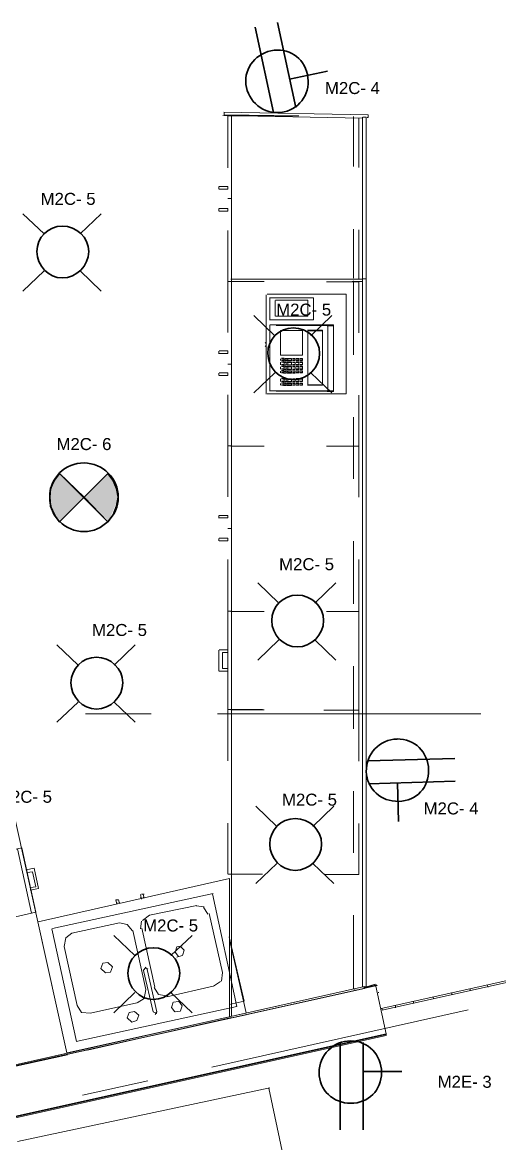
# Model space of a CAD drawing. Header units: millimetres. Extents: x 0.9 to 36.3, y 0.7 to 23.3.
# Drawn here: x 26.938 to 27.844, y 11.626 to 13.75 of the extents above; entities that cross this region are included whole.
import ezdxf

# ---------------------------------------------------------------- set-up
doc = ezdxf.new("R2010")
doc.units = ezdxf.units.MM
doc.layers.add('PDF2_Geometry', color=7, linetype='Continuous')
doc.layers.add('PDF_Text', color=7, linetype='Continuous')
doc.layers.add('PDF2_Solid Fills', color=7, linetype='Continuous', true_color=0x7f7f7f)
doc.layers.add('PDF_Geometry', color=7, linetype='Continuous', true_color=0x777777)
doc.styles.add('PDF Arial', font='arial.ttf')

msp = doc.modelspace()

# ---------------------------------------------------------------- hatches: boundary and pattern name
at = {"layer": 'PDF2_Solid Fills', "transparency": 33554559}
for points in [[(27.0551, 12.8523), (27.0118, 12.8957), (27.0084, 12.8957), (26.9918, 12.869), (26.9901, 12.8523), (26.9984, 12.8173), (27.0101, 12.8073)], [(27.1168, 12.8723), (27.1018, 12.8957), (27.0984, 12.8957), (27.0551, 12.8523), (27.1018, 12.8057), (27.1184, 12.844)]]:
    msp.add_hatch(color=256, dxfattribs=at).paths.add_polyline_path(points)

# ---------------------------------------------------------------- linework, layer by layer
at = {"layer": 'PDF2_Geometry', "lineweight": 35}
for points in [[(27.4221, 13.7505), (27.4567, 13.5892)], [(27.3797, 13.7414), (27.4143, 13.5801)], [(27.5168, 13.6583), (27.4451, 13.6429)], [(26.9392, 13.388), (26.9792, 13.3496)], [(27.0875, 13.388), (27.0475, 13.3496)], [(26.9392, 13.2413), (26.9792, 13.2796)], [(27.0875, 13.2413), (27.0475, 13.2796)], [(27.3771, 13.1951), (27.4171, 13.1568)], [(27.5254, 13.1951), (27.4854, 13.1568)], [(27.3771, 13.0484), (27.4171, 13.0868)], [(27.5254, 13.0484), (27.4854, 13.0868)], [(27.1001, 12.804), (27.0084, 12.8957)], [(27.0084, 12.804), (27.1001, 12.8957)], [(27.3846, 12.6888), (27.4246, 12.6504)], [(27.533, 12.6888), (27.493, 12.6504)], [(27.3846, 12.5421), (27.4246, 12.5804)], [(27.533, 12.5421), (27.493, 12.5804)], [(27.0038, 12.571), (27.0438, 12.5326)], [(27.1521, 12.571), (27.1121, 12.5326)], [(27.0038, 12.4243), (27.0438, 12.4626)], [(27.1521, 12.4243), (27.1121, 12.4626)], [(27.7583, 12.3558), (27.5934, 12.3512)], [(27.7595, 12.3125), (27.5946, 12.3079)], [(27.6516, 12.2361), (27.6495, 12.3094)], [(27.3808, 12.2654), (27.4208, 12.227)], [(27.5291, 12.2654), (27.4891, 12.227)], [(27.3808, 12.1187), (27.4208, 12.157)], [(27.5291, 12.1187), (27.4891, 12.157)], [(27.1116, 12.0206), (27.1516, 11.9823)], [(27.26, 12.0206), (27.22, 11.9823)], [(27.1116, 11.874), (27.1516, 11.9123)], [(27.26, 11.874), (27.22, 11.9123)], [(27.5411, 11.6524), (27.5411, 11.8174)], [(27.5845, 11.6524), (27.5845, 11.8174)], [(27.6578, 11.7624), (27.5845, 11.7624)]]:
    msp.add_lwpolyline(points, dxfattribs=at)
msp.add_lwpolyline([(27.1201, 12.8507, 0.413494), (27.0551, 12.9157, 0.423077), (26.9901, 12.8507, 0.413494), (27.0551, 12.7857)], format="xyb", dxfattribs=at)
for points in [[(27.0551, 12.8507), (27.0084, 12.8957), (26.9984, 12.8823), (26.9918, 12.8673), (26.9901, 12.8507), (26.9918, 12.834), (26.9984, 12.8173), (27.0084, 12.804)], [(27.0551, 12.8507), (27.1001, 12.804), (27.1101, 12.8173), (27.1168, 12.834), (27.1201, 12.8507), (27.1168, 12.8673), (27.1101, 12.8823), (27.1001, 12.8957)]]:
    msp.add_lwpolyline(points, close=True, dxfattribs=at)
for centre, radius, start, end in [((27.4218, 13.6394), 0.0597, 191.8469, 282.3264), ((27.0142, 13.3163), 0.0484, 90.0411, 179.9589), ((27.4521, 13.1234), 0.0484, 90.0411, 179.9589), ((27.4597, 12.6171), 0.0484, 90.0411, 179.9589), ((27.0788, 12.4993), 0.0484, 90.0411, 179.9589), ((27.6503, 12.333), 0.0597, 91.3346, 181.8141), ((27.4558, 12.1937), 0.0484, 90.0411, 179.9589), ((27.1867, 11.9489), 0.0484, 90.0411, 179.9589), ((27.5609, 11.761), 0.0597, 89.7603, 180.2397)]:
    msp.add_arc(centre, radius, start, end, dxfattribs=at)
for points in [[(27.479, 13.6519), (27.472, 13.6845), (27.4424, 13.7037), (27.4098, 13.6967)], [(27.4098, 13.6967), (27.3772, 13.6897), (27.3563, 13.6597), (27.3633, 13.6271)], [(27.4345, 13.581), (27.4671, 13.588), (27.486, 13.6193), (27.479, 13.6519)], [(27.0142, 13.3646), (27.0408, 13.3646), (27.0642, 13.343), (27.0642, 13.3163)], [(27.0142, 13.2663), (26.9875, 13.2663), (26.9659, 13.2896), (26.9659, 13.3163)], [(27.0642, 13.3163), (27.0642, 13.2896), (27.0408, 13.2663), (27.0142, 13.2663)], [(27.4521, 13.1718), (27.4788, 13.1718), (27.5021, 13.1501), (27.5021, 13.1234)], [(27.4521, 13.0734), (27.4254, 13.0734), (27.4038, 13.0968), (27.4038, 13.1234)], [(27.5021, 13.1234), (27.5021, 13.0968), (27.4788, 13.0734), (27.4521, 13.0734)], [(27.1201, 12.8507), (27.1201, 12.8157), (27.0901, 12.7857), (27.0551, 12.7857)], [(27.4596, 12.6654), (27.4863, 12.6654), (27.5096, 12.6438), (27.5096, 12.6171)], [(27.4596, 12.5671), (27.433, 12.5671), (27.4113, 12.5904), (27.4113, 12.6171)], [(27.5096, 12.6171), (27.5096, 12.5904), (27.4863, 12.5671), (27.4596, 12.5671)], [(27.0788, 12.5476), (27.1054, 12.5476), (27.1288, 12.526), (27.1288, 12.4993)], [(27.0788, 12.4493), (27.0521, 12.4493), (27.0304, 12.4726), (27.0304, 12.4993)], [(27.1288, 12.4993), (27.1288, 12.4726), (27.1054, 12.4493), (27.0788, 12.4493)], [(27.7089, 12.3344), (27.708, 12.3677), (27.6822, 12.3937), (27.6489, 12.3928)], [(27.5906, 12.3311), (27.5915, 12.2978), (27.6188, 12.2736), (27.6522, 12.2745)], [(27.6522, 12.2745), (27.6855, 12.2754), (27.7098, 12.3011), (27.7089, 12.3344)], [(27.4558, 12.242), (27.4824, 12.242), (27.5058, 12.2204), (27.5058, 12.1937)], [(27.4558, 12.1437), (27.4291, 12.1437), (27.4074, 12.167), (27.4074, 12.1937)], [(27.5058, 12.1937), (27.5058, 12.167), (27.4824, 12.1437), (27.4558, 12.1437)], [(27.1866, 11.9973), (27.2133, 11.9973), (27.2366, 11.9756), (27.2366, 11.949)], [(27.1866, 11.899), (27.16, 11.899), (27.1383, 11.9223), (27.1383, 11.949)], [(27.2366, 11.949), (27.2366, 11.9223), (27.2133, 11.899), (27.1866, 11.899)], [(27.5611, 11.8207), (27.5945, 11.8207), (27.6195, 11.794), (27.6195, 11.7607)], [(27.5611, 11.7024), (27.5278, 11.7024), (27.5011, 11.7274), (27.5011, 11.7607)], [(27.6195, 11.7607), (27.6195, 11.7274), (27.5945, 11.7024), (27.5611, 11.7024)]]:
    msp.add_open_spline(points, degree=3, dxfattribs=at)
at = {"layer": 'PDF_Geometry', "lineweight": 9}
for points in [[(27.5939, 13.5753), (27.3205, 13.5803)], [(27.321, 13.5805), (27.321, 13.5755)], [(27.3359, 13.5738), (27.4626, 13.5738)], [(27.5939, 13.5703), (27.5922, 13.5703)], [(27.3106, 13.4345), (27.3106, 13.4395)], [(27.3279, 13.4348), (27.3179, 13.4348), (27.3279, 13.4348), (27.3279, 13.4398), (27.3179, 13.4398), (27.3279, 13.4398), (27.3113, 13.4398), (27.3279, 13.4398)], [(27.3279, 13.4348), (27.3113, 13.4348)], [(27.3279, 13.4398), (27.3279, 13.4348)], [(27.3106, 13.3928), (27.3106, 13.3978)], [(27.3279, 13.3981), (27.3279, 13.3931), (27.3113, 13.3931), (27.3279, 13.3931), (27.3179, 13.3931), (27.3279, 13.3931), (27.3279, 13.3981), (27.3179, 13.3981)], [(27.3113, 13.3981), (27.3279, 13.3981)], [(27.3279, 13.3931), (27.3279, 13.3981)], [(27.3281, 13.2599), (27.3348, 13.2599)], [(27.5905, 13.2644), (27.5839, 13.2644)], [(27.4025, 13.2354), (27.5525, 13.2354)], [(27.5525, 13.047), (27.5525, 13.2354)], [(27.4005, 13.0461), (27.4005, 13.2344)], [(27.4005, 13.0544), (27.4005, 13.2261)], [(27.4903, 13.2285), (27.407, 13.2285)], [(27.4903, 13.2285), (27.407, 13.2285)], [(27.4074, 13.187), (27.4074, 13.2287)], [(27.4074, 13.187), (27.4074, 13.2287)], [(27.4177, 13.1939), (27.4177, 13.2238)], [(27.4799, 13.2241), (27.4182, 13.2241)], [(27.4799, 13.1941), (27.4799, 13.2241)], [(27.4903, 13.1868), (27.4903, 13.2285)], [(27.4799, 13.1941), (27.4182, 13.1941)], [(27.4903, 13.1868), (27.407, 13.1868)], [(27.4696, 13.1198), (27.4696, 13.1665)], [(27.4005, 13.1435), (27.4005, 13.1419), (27.4005, 13.1402), (27.4005, 13.1386), (27.4005, 13.1402), (27.4005, 13.1419)], [(27.3106, 13.1228), (27.3106, 13.1278)], [(27.3279, 13.1231), (27.3179, 13.1231), (27.3279, 13.1231), (27.3279, 13.1281), (27.3179, 13.1281), (27.3279, 13.1281), (27.3113, 13.1281), (27.3279, 13.1281)], [(27.3279, 13.1231), (27.3113, 13.1231)], [(27.3279, 13.1281), (27.3279, 13.1231)], [(27.3279, 13.0865), (27.3279, 13.0815), (27.3113, 13.0815), (27.3279, 13.0815), (27.3179, 13.0815), (27.3279, 13.0815), (27.3279, 13.0865), (27.3179, 13.0865)], [(27.3113, 13.0865), (27.3279, 13.0865)], [(27.3279, 13.0815), (27.3279, 13.0865)], [(27.3106, 13.0812), (27.3106, 13.0862)], [(27.4025, 13.047), (27.5525, 13.047)], [(27.3336, 12.9477), (27.397, 12.9477)], [(27.3106, 12.8112), (27.3106, 12.8162)], [(27.3279, 12.8115), (27.3179, 12.8115), (27.3279, 12.8115), (27.3279, 12.8165), (27.3179, 12.8165), (27.3279, 12.8165), (27.3113, 12.8165), (27.3279, 12.8165)], [(27.3279, 12.8115), (27.3113, 12.8115)], [(27.3279, 12.8165), (27.3279, 12.8115)], [(27.3106, 12.7679), (27.3106, 12.7729)], [(27.3279, 12.7731), (27.3279, 12.7681), (27.3113, 12.7681), (27.3279, 12.7681), (27.3179, 12.7681), (27.3279, 12.7681), (27.3279, 12.7731), (27.3179, 12.7731)], [(27.3113, 12.7731), (27.3279, 12.7731)], [(27.3279, 12.7681), (27.3279, 12.7731)], [(27.397, 12.6344), (27.3336, 12.6344)], [(27.3106, 12.5612), (27.3106, 12.5212)], [(27.3106, 12.5612), (27.3106, 12.5212)], [(27.3279, 12.5615), (27.3113, 12.5615)], [(27.3176, 12.5563), (27.3176, 12.5263)], [(27.3176, 12.5563), (27.3176, 12.5263)], [(27.3279, 12.5565), (27.3179, 12.5565)], [(27.3279, 12.5565), (27.3179, 12.5565)], [(27.3279, 12.5615), (27.3279, 12.5565)], [(27.3179, 12.5265), (27.3279, 12.5265), (27.3279, 12.5215), (27.3113, 12.5215), (27.3279, 12.5215), (27.3113, 12.5215), (27.3279, 12.5215), (27.3113, 12.5215), (27.3279, 12.5215), (27.3113, 12.5215), (27.3279, 12.5215), (27.3279, 12.5265), (27.3179, 12.5265), (27.3279, 12.5265), (27.3279, 12.5215), (27.3279, 12.5265), (27.3179, 12.5265), (27.3279, 12.5265), (27.3279, 12.5215), (27.3279, 12.5265), (27.3179, 12.5265), (27.3279, 12.5265), (27.3279, 12.5215), (27.3279, 12.5265)], [(26.9539, 12.1062), (26.9689, 12.1095), (26.9606, 12.1478), (26.9689, 12.1095), (26.9539, 12.1062), (26.9689, 12.1095), (26.9606, 12.1478), (26.9456, 12.1445), (26.9606, 12.1478), (26.9689, 12.1095)], [(27.1206, 12.0878), (27.1222, 12.0812), (27.1222, 12.0828), (27.1222, 12.0812), (27.1206, 12.0878), (27.1156, 12.0878), (27.1172, 12.0795), (27.1156, 12.0878)], [(27.1639, 12.0895), (27.1622, 12.0978)], [(27.1622, 12.0928), (27.1639, 12.0895)], [(27.164, 12.0986), (27.169, 12.0986)], [(27.1673, 12.0979), (27.169, 12.0912), (27.1673, 12.0929), (27.169, 12.0912)], [(27.6191, 11.8819), (28.5957, 12.0986)], [(27.6206, 11.8786), (28.5957, 12.0953)], [(27.1172, 12.0828), (27.1172, 12.0795)], [(26.9672, 12.0462), (27.0222, 11.7979)], [(27.0872, 11.9578), (27.0906, 11.9678), (27.1006, 11.9695), (27.1089, 11.9612), (27.1056, 11.9512), (27.0956, 11.9495)], [(27.587, 11.9201), (27.587, 11.9235)], [(27.1372, 11.8645), (27.1456, 11.8562), (27.1556, 11.8595), (27.1589, 11.8695), (27.1506, 11.8762), (27.1406, 11.8745)], [(27.6199, 11.8823), (27.6215, 11.879)], [(26.7935, 11.6477), (27.6285, 11.8327)]]:
    msp.add_lwpolyline(points, close=True, dxfattribs=at)
for points in [[(27.3209, 13.5755), (27.4626, 13.5738)], [(27.5939, 13.5753), (27.5939, 13.5703)], [(27.5939, 13.5703), (27.5939, 13.5753)], [(27.5835, 13.5693), (27.3185, 13.5743)], [(27.3279, 13.5731), (27.3279, 13.4748)], [(27.3348, 13.4783), (27.3348, 13.5733), (27.3281, 13.5733)], [(27.3348, 13.5733), (27.3348, 13.2649), (27.3348, 13.3599)], [(27.5663, 13.5723), (27.5663, 13.4773)], [(27.5766, 13.5692), (27.5766, 13.4758)], [(27.5835, 11.9227), (27.5835, 13.2643), (27.5835, 13.571)], [(27.5839, 13.5711), (27.5905, 13.5711), (27.5905, 13.2644), (27.5905, 11.9228), (27.5839, 11.9228), (27.5905, 11.9228), (27.5905, 13.2594), (27.5905, 13.5694)], [(27.3348, 13.4166), (27.3281, 13.4166)], [(27.3279, 13.3565), (27.3279, 13.2598), (27.3279, 13.1631)], [(27.5663, 13.359), (27.5663, 13.2656)], [(27.5766, 13.3575), (27.5766, 13.2642)], [(27.3336, 13.2643), (27.5835, 13.2643), (27.5835, 11.9227), (27.5835, 12.0594)], [(27.3336, 13.2594), (27.397, 13.2594)], [(27.3348, 13.2649), (27.3348, 11.8666)], [(27.3348, 13.1632), (27.3348, 13.2599)], [(27.5151, 13.2592), (27.5766, 13.2592), (27.5766, 13.1625)], [(27.5835, 13.1226), (27.5835, 13.2593), (27.5636, 13.2593)], [(27.5663, 13.2606), (27.5663, 13.1206)], [(27.4903, 13.1868), (27.4903, 13.2285)], [(27.4903, 13.2285), (27.4903, 13.1868)], [(27.4903, 13.1868), (27.407, 13.1868)], [(27.407, 13.1868), (27.4903, 13.1868)], [(27.4074, 13.177), (27.4074, 13.052)], [(27.4078, 13.1773), (27.5179, 13.1773), (27.5179, 13.0523), (27.4078, 13.0523)], [(27.4177, 13.1772), (27.4078, 13.1772)], [(27.4212, 13.1772), (27.4178, 13.1772)], [(27.5183, 13.1774), (27.5283, 13.1774), (27.4183, 13.1774), (27.5283, 13.1774), (27.5283, 13.0524), (27.4183, 13.0524), (27.5283, 13.0524), (27.5183, 13.0524)], [(27.5179, 13.1765), (27.4197, 13.1765)], [(27.5249, 13.1758), (27.5283, 13.1758), (27.5166, 13.1758)], [(27.5283, 13.1774), (27.5283, 13.0524)], [(27.5283, 13.0509), (27.5283, 13.1758)], [(27.4279, 13.1665), (27.4696, 13.1665), (27.4296, 13.1665)], [(27.4281, 13.1665), (27.4281, 13.1199)], [(27.4696, 13.1665), (27.4696, 13.1665)], [(27.4792, 13.1671), (27.5075, 13.1671), (27.5075, 13.0638), (27.4792, 13.0638)], [(27.5059, 13.1663), (27.5075, 13.1663), (27.4792, 13.1663)], [(27.4799, 13.1674), (27.4799, 13.0641)], [(27.5075, 13.1663), (27.5075, 13.063)], [(27.3988, 13.1428), (27.4005, 13.1444), (27.4005, 13.1428), (27.4005, 13.1377), (27.4005, 13.1361)], [(27.4005, 13.1444), (27.4005, 13.1428), (27.4005, 13.1377), (27.4005, 13.1361), (27.3988, 13.1377)], [(27.4005, 13.1444), (27.4005, 13.1444)], [(27.4005, 13.1386), (27.4005, 13.1386)], [(27.4296, 13.1198), (27.4696, 13.1198), (27.4279, 13.1198)], [(27.4281, 13.1132), (27.4281, 13.1099)], [(27.4316, 13.1141), (27.4299, 13.1141)], [(27.4299, 13.1107), (27.4316, 13.1107)], [(27.43, 13.1141), (27.435, 13.1141), (27.435, 13.1108), (27.43, 13.1108)], [(27.4333, 13.1133), (27.435, 13.1133), (27.43, 13.1133)], [(27.43, 13.11), (27.435, 13.11), (27.4333, 13.11)], [(27.435, 13.1125), (27.4333, 13.1125)], [(27.4333, 13.1092), (27.435, 13.1092)], [(27.4334, 13.1126), (27.4385, 13.1126), (27.4385, 13.1093), (27.4334, 13.1093)], [(27.435, 13.1133), (27.435, 13.11)], [(27.4402, 13.1134), (27.4419, 13.1134), (27.4369, 13.1134)], [(27.4369, 13.1101), (27.4419, 13.1101), (27.4402, 13.1101)], [(27.4419, 13.1127), (27.4402, 13.1127)], [(27.4402, 13.1093), (27.4419, 13.1093)], [(27.4419, 13.1134), (27.4419, 13.1101)], [(27.4421, 13.1136), (27.4488, 13.1136), (27.4488, 13.1102), (27.4421, 13.1102)], [(27.4471, 13.1128), (27.4488, 13.1128), (27.4421, 13.1128)], [(27.4421, 13.1094), (27.4488, 13.1094), (27.4471, 13.1094)], [(27.4488, 13.1128), (27.4488, 13.1094)], [(27.4523, 13.1136), (27.4506, 13.1136)], [(27.4506, 13.1103), (27.4523, 13.1103)], [(27.4507, 13.1137), (27.4557, 13.1137), (27.4557, 13.1103), (27.4507, 13.1103)], [(27.454, 13.1129), (27.4557, 13.1129), (27.4507, 13.1129)], [(27.4507, 13.1096), (27.4557, 13.1096), (27.454, 13.1096)], [(27.4557, 13.1129), (27.4557, 13.1096)], [(27.4592, 13.1137), (27.4575, 13.1137)], [(27.4575, 13.1104), (27.4592, 13.1104)], [(27.4576, 13.1138), (27.4626, 13.1138), (27.4626, 13.1105), (27.4576, 13.1105)], [(27.461, 13.113), (27.4626, 13.113), (27.4576, 13.113)], [(27.4576, 13.1097), (27.4626, 13.1097), (27.461, 13.1097)], [(27.4626, 13.113), (27.4626, 13.1097)], [(27.4661, 13.1139), (27.4644, 13.1139)], [(27.4644, 13.1105), (27.4661, 13.1105)], [(27.4645, 13.1139), (27.4696, 13.1139), (27.4696, 13.1106), (27.4645, 13.1106)], [(27.4679, 13.1131), (27.4696, 13.1131), (27.4645, 13.1131)], [(27.4645, 13.1098), (27.4696, 13.1098), (27.4679, 13.1098)], [(27.4696, 13.1198), (27.4696, 13.1198)], [(27.4696, 13.1131), (27.4696, 13.1098)], [(27.3348, 13.1032), (27.3281, 13.1032)], [(27.4281, 13.1066), (27.4281, 13.1016)], [(27.4281, 13.0982), (27.4281, 13.0932)], [(27.4281, 13.0899), (27.4281, 13.0866)], [(27.4316, 13.1074), (27.4299, 13.1074)], [(27.4299, 13.1024), (27.4316, 13.1024)], [(27.4316, 13.0991), (27.4299, 13.0991)], [(27.4299, 13.0941), (27.4316, 13.0941)], [(27.4316, 13.0907), (27.4299, 13.0907)], [(27.4299, 13.0874), (27.4316, 13.0874)], [(27.43, 13.1075), (27.435, 13.1075), (27.435, 13.1025), (27.43, 13.1025)], [(27.4333, 13.1067), (27.435, 13.1067), (27.43, 13.1067)], [(27.43, 13.1017), (27.435, 13.1017), (27.4333, 13.1017)], [(27.43, 13.0991), (27.435, 13.0991), (27.435, 13.0941), (27.43, 13.0941)], [(27.4333, 13.0983), (27.435, 13.0983), (27.43, 13.0983)], [(27.43, 13.0933), (27.435, 13.0933), (27.4333, 13.0933)], [(27.43, 13.0908), (27.435, 13.0908), (27.435, 13.0875), (27.43, 13.0875)], [(27.4333, 13.09), (27.435, 13.09), (27.43, 13.09)], [(27.43, 13.0867), (27.435, 13.0867), (27.4333, 13.0867)], [(27.435, 13.1059), (27.4333, 13.1059)], [(27.4333, 13.1009), (27.435, 13.1009)], [(27.435, 13.0975), (27.4333, 13.0975)], [(27.4333, 13.0925), (27.435, 13.0925)], [(27.435, 13.0892), (27.4333, 13.0892)], [(27.4334, 13.1059), (27.4385, 13.1059), (27.4385, 13.1009), (27.4334, 13.1009)], [(27.4334, 13.0976), (27.4385, 13.0976), (27.4385, 13.0926), (27.4334, 13.0926)], [(27.4334, 13.0893), (27.4385, 13.0893), (27.4385, 13.0859), (27.4334, 13.0859)], [(27.435, 13.1067), (27.435, 13.1017)], [(27.435, 13.0983), (27.435, 13.0933)], [(27.435, 13.09), (27.435, 13.0867)], [(27.4402, 13.1068), (27.4419, 13.1068), (27.4369, 13.1068)], [(27.4369, 13.1018), (27.4419, 13.1018), (27.4402, 13.1018)], [(27.4402, 13.0984), (27.4419, 13.0984), (27.4369, 13.0984)], [(27.4369, 13.0934), (27.4419, 13.0934), (27.4402, 13.0934)], [(27.4402, 13.0901), (27.4419, 13.0901), (27.4369, 13.0901)], [(27.4369, 13.0868), (27.4419, 13.0868), (27.4402, 13.0868)], [(27.4419, 13.106), (27.4402, 13.106)], [(27.4402, 13.101), (27.4419, 13.101)], [(27.4419, 13.0977), (27.4402, 13.0977)], [(27.4402, 13.0927), (27.4419, 13.0927)], [(27.4419, 13.0893), (27.4402, 13.0893)], [(27.4419, 13.1068), (27.4419, 13.1018)], [(27.4419, 13.0984), (27.4419, 13.0934)], [(27.4419, 13.0901), (27.4419, 13.0868)], [(27.4421, 13.1069), (27.4488, 13.1069), (27.4488, 13.1019), (27.4421, 13.1019)], [(27.4471, 13.1061), (27.4488, 13.1061), (27.4421, 13.1061)], [(27.4421, 13.1011), (27.4488, 13.1011), (27.4471, 13.1011)], [(27.4421, 13.0986), (27.4488, 13.0986), (27.4488, 13.0936), (27.4421, 13.0936)], [(27.4471, 13.0978), (27.4488, 13.0978), (27.4421, 13.0978)], [(27.4421, 13.0928), (27.4488, 13.0928), (27.4471, 13.0928)], [(27.4421, 13.0902), (27.4488, 13.0902), (27.4488, 13.0869), (27.4421, 13.0869)], [(27.4471, 13.0894), (27.4488, 13.0894), (27.4421, 13.0894)], [(27.4488, 13.1061), (27.4488, 13.1011)], [(27.4488, 13.0978), (27.4488, 13.0928)], [(27.4488, 13.0894), (27.4488, 13.0861)], [(27.4523, 13.107), (27.4506, 13.107)], [(27.4506, 13.102), (27.4523, 13.102)], [(27.4523, 13.0986), (27.4506, 13.0986)], [(27.4506, 13.0936), (27.4523, 13.0936)], [(27.4523, 13.0903), (27.4506, 13.0903)], [(27.4506, 13.087), (27.4523, 13.087)], [(27.4507, 13.107), (27.4557, 13.107), (27.4557, 13.102), (27.4507, 13.102)], [(27.454, 13.1062), (27.4557, 13.1062), (27.4507, 13.1062)], [(27.4507, 13.1012), (27.4557, 13.1012), (27.454, 13.1012)], [(27.4507, 13.0987), (27.4557, 13.0987), (27.4557, 13.0937), (27.4507, 13.0937)], [(27.454, 13.0979), (27.4557, 13.0979), (27.4507, 13.0979)], [(27.4507, 13.0929), (27.4557, 13.0929), (27.454, 13.0929)], [(27.4507, 13.0904), (27.4557, 13.0904), (27.4557, 13.087), (27.4507, 13.087)], [(27.454, 13.0896), (27.4557, 13.0896), (27.4507, 13.0896)], [(27.4557, 13.1062), (27.4557, 13.1012)], [(27.4557, 13.0979), (27.4557, 13.0929)], [(27.4557, 13.0896), (27.4557, 13.0862)], [(27.4592, 13.1071), (27.4575, 13.1071)], [(27.4575, 13.1021), (27.4592, 13.1021)], [(27.4592, 13.0987), (27.4575, 13.0987)], [(27.4575, 13.0937), (27.4592, 13.0937)], [(27.4592, 13.0904), (27.4575, 13.0904)], [(27.4575, 13.0871), (27.4592, 13.0871)], [(27.4576, 13.1071), (27.4626, 13.1071), (27.4626, 13.1021), (27.4576, 13.1021)], [(27.461, 13.1063), (27.4626, 13.1063), (27.4576, 13.1063)], [(27.4576, 13.1013), (27.4626, 13.1013), (27.461, 13.1013)], [(27.4576, 13.0988), (27.4626, 13.0988), (27.4626, 13.0938), (27.4576, 13.0938)], [(27.461, 13.098), (27.4626, 13.098), (27.4576, 13.098)], [(27.4576, 13.093), (27.4626, 13.093), (27.461, 13.093)], [(27.4576, 13.0905), (27.4626, 13.0905), (27.4626, 13.0871), (27.4576, 13.0871)], [(27.461, 13.0897), (27.4626, 13.0897), (27.4576, 13.0897)], [(27.4576, 13.0863), (27.4626, 13.0863), (27.461, 13.0863)], [(27.4626, 13.1063), (27.4626, 13.1013)], [(27.4626, 13.098), (27.4626, 13.093)], [(27.4626, 13.0897), (27.4626, 13.0863)], [(27.4661, 13.1072), (27.4644, 13.1072)], [(27.4644, 13.1022), (27.4661, 13.1022)], [(27.4661, 13.0989), (27.4644, 13.0989)], [(27.4644, 13.0939), (27.4661, 13.0939)], [(27.4661, 13.0905), (27.4644, 13.0905)], [(27.4644, 13.0872), (27.4661, 13.0872)], [(27.4645, 13.1072), (27.4696, 13.1072), (27.4696, 13.1023), (27.4645, 13.1023)], [(27.4679, 13.1064), (27.4696, 13.1064), (27.4645, 13.1064)], [(27.4645, 13.1015), (27.4696, 13.1015), (27.4679, 13.1015)], [(27.4645, 13.0989), (27.4696, 13.0989), (27.4696, 13.0939), (27.4645, 13.0939)], [(27.4679, 13.0981), (27.4696, 13.0981), (27.4645, 13.0981)], [(27.4645, 13.0931), (27.4696, 13.0931), (27.4679, 13.0931)], [(27.4645, 13.0906), (27.4696, 13.0906), (27.4696, 13.0873), (27.4645, 13.0873)], [(27.4679, 13.0898), (27.4696, 13.0898), (27.4645, 13.0898)], [(27.4645, 13.0865), (27.4696, 13.0865), (27.4679, 13.0865)], [(27.4696, 13.1064), (27.4696, 13.1015)], [(27.4696, 13.0981), (27.4696, 13.0931)], [(27.4696, 13.0898), (27.4696, 13.0865)], [(27.4281, 13.0749), (27.4281, 13.0699)], [(27.4281, 13.0666), (27.4281, 13.0632)], [(27.4316, 13.0757), (27.4299, 13.0757)], [(27.4299, 13.0707), (27.4316, 13.0707)], [(27.4316, 13.0674), (27.4299, 13.0674)], [(27.43, 13.0758), (27.435, 13.0758), (27.435, 13.0708), (27.43, 13.0708)], [(27.4333, 13.075), (27.435, 13.075), (27.43, 13.075)], [(27.43, 13.07), (27.435, 13.07), (27.4333, 13.07)], [(27.43, 13.0675), (27.435, 13.0675), (27.435, 13.0641), (27.43, 13.0641)], [(27.4333, 13.0667), (27.435, 13.0667), (27.43, 13.0667)], [(27.4333, 13.0859), (27.435, 13.0859)], [(27.435, 13.0742), (27.4333, 13.0742)], [(27.4333, 13.0692), (27.435, 13.0692)], [(27.435, 13.0659), (27.4333, 13.0659)], [(27.4334, 13.0743), (27.4385, 13.0743), (27.4385, 13.0693), (27.4334, 13.0693)], [(27.4334, 13.0659), (27.4385, 13.0659), (27.4385, 13.0626), (27.4334, 13.0626)], [(27.435, 13.075), (27.435, 13.07)], [(27.435, 13.0667), (27.435, 13.0633)], [(27.4402, 13.0751), (27.4419, 13.0751), (27.4369, 13.0751)], [(27.4369, 13.0701), (27.4419, 13.0701), (27.4402, 13.0701)], [(27.4402, 13.0668), (27.4419, 13.0668), (27.4369, 13.0668)], [(27.4402, 13.086), (27.4419, 13.086)], [(27.4419, 13.0743), (27.4402, 13.0743)], [(27.4402, 13.0693), (27.4419, 13.0693)], [(27.4419, 13.066), (27.4402, 13.066)], [(27.4419, 13.0751), (27.4419, 13.0701)], [(27.4419, 13.0668), (27.4419, 13.0634)], [(27.4421, 13.0861), (27.4488, 13.0861), (27.4471, 13.0861)], [(27.4421, 13.0752), (27.4488, 13.0752), (27.4488, 13.0702), (27.4421, 13.0702)], [(27.4471, 13.0744), (27.4488, 13.0744), (27.4421, 13.0744)], [(27.4421, 13.0694), (27.4488, 13.0694), (27.4471, 13.0694)], [(27.4421, 13.0669), (27.4488, 13.0669), (27.4488, 13.0636), (27.4421, 13.0636)], [(27.4471, 13.0661), (27.4488, 13.0661), (27.4421, 13.0661)], [(27.4488, 13.0744), (27.4488, 13.0694)], [(27.4488, 13.0661), (27.4488, 13.0628)], [(27.4523, 13.0753), (27.4506, 13.0753)], [(27.4506, 13.0703), (27.4523, 13.0703)], [(27.4523, 13.067), (27.4506, 13.067)], [(27.4507, 13.0862), (27.4557, 13.0862), (27.454, 13.0862)], [(27.4507, 13.0753), (27.4557, 13.0753), (27.4557, 13.0703), (27.4507, 13.0703)], [(27.454, 13.0746), (27.4557, 13.0746), (27.4507, 13.0746)], [(27.4507, 13.0696), (27.4557, 13.0696), (27.454, 13.0696)], [(27.4507, 13.067), (27.4557, 13.067), (27.4557, 13.0637), (27.4507, 13.0637)], [(27.454, 13.0662), (27.4557, 13.0662), (27.4507, 13.0662)], [(27.4557, 13.0746), (27.4557, 13.0696)], [(27.4557, 13.0662), (27.4557, 13.0629)], [(27.4592, 13.0754), (27.4575, 13.0754)], [(27.4575, 13.0704), (27.4592, 13.0704)], [(27.4592, 13.0671), (27.4575, 13.0671)], [(27.4576, 13.0755), (27.4626, 13.0755), (27.4626, 13.0705), (27.4576, 13.0705)], [(27.461, 13.0747), (27.4626, 13.0747), (27.4576, 13.0747)], [(27.4576, 13.0697), (27.4626, 13.0697), (27.461, 13.0697)], [(27.4576, 13.0671), (27.4626, 13.0671), (27.4626, 13.0638), (27.4576, 13.0638)], [(27.461, 13.0663), (27.4626, 13.0663), (27.4576, 13.0663)], [(27.4626, 13.0747), (27.4626, 13.0697)], [(27.4626, 13.0663), (27.4626, 13.063)], [(27.4661, 13.0755), (27.4644, 13.0755)], [(27.4644, 13.0705), (27.4661, 13.0705)], [(27.4661, 13.0672), (27.4644, 13.0672)], [(27.4645, 13.0756), (27.4696, 13.0756), (27.4696, 13.0706), (27.4645, 13.0706)], [(27.4679, 13.0748), (27.4696, 13.0748), (27.4645, 13.0748)], [(27.4645, 13.0698), (27.4696, 13.0698), (27.4679, 13.0698)], [(27.4645, 13.0672), (27.4696, 13.0672), (27.4696, 13.0639), (27.4645, 13.0639)], [(27.4679, 13.0665), (27.4696, 13.0665), (27.4645, 13.0665)], [(27.4696, 13.0748), (27.4696, 13.0698)], [(27.4696, 13.0665), (27.4696, 13.0631)], [(27.3279, 13.0448), (27.3279, 12.9481), (27.3279, 12.8515)], [(27.3348, 12.8516), (27.3348, 12.9483), (27.3281, 12.9483), (27.3348, 12.9483), (27.3348, 13.0449)], [(27.4078, 13.0522), (27.4177, 13.0522)], [(27.4178, 13.0522), (27.4212, 13.0522)], [(27.4197, 13.0515), (27.5179, 13.0515)], [(27.4299, 13.0641), (27.4316, 13.0641)], [(27.43, 13.0633), (27.435, 13.0633), (27.4333, 13.0633)], [(27.4333, 13.0625), (27.435, 13.0625)], [(27.4369, 13.0634), (27.4419, 13.0634), (27.4402, 13.0634)], [(27.4402, 13.0627), (27.4419, 13.0627)], [(27.4421, 13.0628), (27.4488, 13.0628), (27.4471, 13.0628)], [(27.4506, 13.0636), (27.4523, 13.0636)], [(27.4507, 13.0629), (27.4557, 13.0629), (27.454, 13.0629)], [(27.4575, 13.0637), (27.4592, 13.0637)], [(27.4576, 13.063), (27.4626, 13.063), (27.461, 13.063)], [(27.4644, 13.0639), (27.4661, 13.0639)], [(27.4645, 13.0631), (27.4696, 13.0631), (27.4679, 13.0631)], [(27.4792, 13.063), (27.5075, 13.063), (27.5059, 13.063)], [(27.5766, 13.0442), (27.5766, 12.9475), (27.5151, 12.9475), (27.5766, 12.9475), (27.5766, 12.8509)], [(27.5166, 13.0509), (27.5283, 13.0509), (27.5249, 13.0509)], [(27.5663, 13.0023), (27.5663, 12.8856)], [(27.5835, 12.886), (27.5835, 13.0043)], [(27.3348, 12.7916), (27.3281, 12.7916)], [(26.8206, 12.6712), (26.8272, 12.6728), (26.8089, 12.7595), (26.8072, 12.7695), (26.8089, 12.7595), (27.0222, 11.7979)], [(27.5835, 12.6493), (27.5835, 12.7677)], [(27.5663, 12.7673), (27.5663, 12.6489)], [(27.3279, 12.7331), (27.3279, 12.6348), (27.3279, 12.4482), (27.3279, 12.3515)], [(27.3281, 12.4483), (27.3348, 12.4483), (27.3348, 12.6349), (27.3281, 12.6349), (27.3348, 12.6349), (27.3348, 12.7333)], [(27.5766, 12.7326), (27.5766, 12.6342), (27.5151, 12.6342), (27.5766, 12.6342), (27.5766, 12.4476), (27.5151, 12.4476)], [(27.3106, 12.5612), (27.3106, 12.5212)], [(27.3106, 12.5212), (27.3106, 12.5612)], [(27.3106, 12.5612), (27.3106, 12.5212)], [(27.3106, 12.5212), (27.3106, 12.5612)], [(27.3279, 12.5615), (27.3113, 12.5615)], [(27.3113, 12.5615), (27.3279, 12.5615)], [(27.3279, 12.5615), (27.3113, 12.5615)], [(27.3113, 12.5615), (27.3279, 12.5615)], [(27.3279, 12.5615), (27.3113, 12.5615)], [(27.3113, 12.5615), (27.3279, 12.5615)], [(27.3176, 12.5563), (27.3176, 12.5263)], [(27.3176, 12.5263), (27.3176, 12.5563)], [(27.3176, 12.5563), (27.3176, 12.5263)], [(27.3176, 12.5263), (27.3176, 12.5563)], [(27.3179, 12.5565), (27.3279, 12.5565)], [(27.3179, 12.5565), (27.3279, 12.5565)], [(27.3179, 12.5565), (27.3279, 12.5565)], [(27.3179, 12.5565), (27.3279, 12.5565)], [(27.3279, 12.5615), (27.3279, 12.5565)], [(27.3279, 12.5565), (27.3279, 12.5615)], [(27.3279, 12.5615), (27.3279, 12.5565)], [(27.3279, 12.5565), (27.3279, 12.5615)], [(27.3279, 12.5615), (27.3279, 12.5565)], [(27.3279, 12.5565), (27.3279, 12.5615)], [(27.5663, 12.5306), (27.5663, 12.4122)], [(27.5835, 12.4143), (27.5835, 12.531)], [(27.0578, 12.4405), (27.1828, 12.4405)], [(27.3081, 12.4406), (27.8081, 12.4406)], [(27.3285, 12.4484), (27.3936, 12.4484)], [(27.397, 12.4477), (27.3336, 12.4477)], [(27.51, 12.4476), (27.5766, 12.4476), (27.5766, 12.3509)], [(27.5663, 12.2939), (27.5663, 12.1772)], [(27.5835, 12.1777), (27.5835, 12.296)], [(27.3279, 12.1365), (27.3279, 12.2332)], [(27.5766, 12.2326), (27.5766, 12.1359), (27.51, 12.1359)], [(26.8689, 12.1712), (26.9289, 12.1845), (26.9556, 12.0628), (26.8972, 12.0495)], [(26.9556, 12.0628), (26.9639, 12.0645), (26.9372, 12.1862), (26.9289, 12.1845)], [(26.9539, 12.1062), (26.9689, 12.1095), (26.9606, 12.1478), (26.9456, 12.1445), (26.9606, 12.1478), (26.9456, 12.1445)], [(26.9472, 12.1395), (26.9572, 12.1412), (26.9472, 12.1395), (26.9572, 12.1412), (26.9639, 12.1128), (26.9572, 12.1412), (26.9472, 12.1395), (26.9572, 12.1412), (26.9639, 12.1128), (26.9572, 12.1412), (26.9639, 12.1128), (26.9572, 12.1412), (26.9472, 12.1395), (26.9456, 12.1445), (26.9606, 12.1478), (26.9689, 12.1095), (26.9539, 12.1062), (26.9539, 12.1112), (26.9639, 12.1128), (26.9539, 12.1112), (26.9639, 12.1128), (26.9539, 12.1112), (26.9639, 12.1128), (26.9539, 12.1112)], [(27.3936, 12.1368), (27.3285, 12.1368)], [(27.023, 11.7982), (27.3314, 11.8665), (27.3314, 12.1282), (26.968, 12.0465), (27.3314, 12.1282), (27.3314, 11.8665)], [(27.3003, 12.1001), (26.9953, 12.0335)], [(27.0402, 11.8194), (27.3452, 11.886), (27.2986, 12.0993)], [(27.2692, 12.077), (27.1792, 12.0587)], [(27.283, 12.0749), (27.2679, 12.0765)], [(27.2899, 12.0609), (27.2815, 12.0742)], [(27.1622, 12.0328), (27.1639, 12.0478)], [(27.166, 12.0488), (27.1794, 12.0588)], [(27.3159, 11.9337), (27.3176, 11.9504), (27.2926, 12.0621)], [(27.5663, 12.0589), (27.5663, 11.9189)], [(26.9939, 12.0328), (27.0406, 11.8195)], [(27.1472, 12.0295), (27.1372, 12.0412), (27.1222, 12.0445), (27.0322, 12.0245), (27.0206, 12.0162), (27.0172, 11.9995), (27.0422, 11.8878), (27.0506, 11.8745), (27.0672, 11.8729), (27.1556, 11.8928)], [(27.1691, 11.9013), (27.1725, 11.918), (27.1475, 12.0296)], [(27.1897, 11.9223), (27.1647, 12.034)], [(27.3306, 12.0179), (27.359, 11.8962), (27.3306, 11.8896)], [(27.3324, 12.007), (27.3625, 11.8737)], [(27.2279, 11.9889), (27.2312, 11.9989)], [(27.2346, 11.9806), (27.228, 11.9889)], [(27.2315, 11.999), (27.2416, 12.0007)], [(27.2416, 11.9826), (27.2315, 11.9792)], [(27.2383, 11.9993), (27.245, 11.9926), (27.2417, 11.9826)], [(27.1675, 11.9537), (27.1725, 11.9604)], [(27.1863, 11.8756), (27.1679, 11.9539)], [(27.1709, 11.9597), (27.1759, 11.9563)], [(27.1899, 11.8709), (27.1932, 11.8759), (27.1748, 11.9559)], [(26.7821, 11.7418), (27.587, 11.9201), (26.7804, 11.7418)], [(26.7836, 11.7435), (27.587, 11.9235), (26.7887, 11.7451)], [(27.1883, 11.9217), (27.1967, 11.9083)], [(27.212, 11.9044), (27.3003, 11.9244)], [(27.3007, 11.9246), (27.3141, 11.9329)], [(27.5853, 11.9228), (27.587, 11.9228)], [(27.5911, 11.9231), (27.6077, 11.9281), (27.6077, 11.9264), (27.586, 11.9214), (27.6077, 11.9264)], [(27.6095, 11.9272), (27.6112, 11.9255), (27.5861, 11.9205)], [(27.6077, 11.9264), (27.6077, 11.9264)], [(27.6077, 11.9264), (27.6077, 11.9264)], [(27.6077, 11.9264), (27.6077, 11.9264)], [(27.6077, 11.9264), (27.6077, 11.9264)], [(27.6077, 11.9264), (27.6077, 11.9264)], [(27.1557, 11.8929), (27.169, 11.9012)], [(27.1972, 11.9086), (27.2139, 11.9053)], [(27.568, 11.9173), (27.5697, 11.9173)], [(27.6129, 11.9122), (27.6146, 11.9122)], [(27.1865, 11.8757), (27.1932, 11.8723)], [(27.2243, 11.8938), (27.2209, 11.8838)], [(27.2211, 11.8838), (27.2277, 11.8755)], [(27.2346, 11.8956), (27.2246, 11.8939)], [(27.2281, 11.8756), (27.2381, 11.8773)], [(27.2382, 11.8774), (27.2416, 11.8873), (27.2349, 11.8957)], [(27.2973, 11.7712), (27.7839, 11.8795)], [(27.6215, 11.8807), (27.6215, 11.8807)], [(27.6215, 11.8807), (27.6215, 11.8807)], [(27.0615, 11.8033), (27.3348, 11.8649)], [(27.3625, 11.8703), (27.2574, 11.847)], [(26.7935, 11.6493), (27.6285, 11.8343), (27.6285, 11.8327), (27.6285, 11.831), (26.7935, 11.646)], [(27.1406, 11.8212), (27.0356, 11.7979)], [(27.6285, 11.8327), (27.6285, 11.8327)], [(27.6285, 11.8327), (27.6285, 11.8327)], [(27.6285, 11.8327), (27.6285, 11.8327)], [(27.6285, 11.8327), (27.6285, 11.8327)], [(27.6285, 11.8327), (27.6285, 11.8327)], [(26.7956, 11.7445), (27.0239, 11.7945)], [(27.4074, 11.732), (26.929, 11.6303)], [(27.0293, 11.1497), (27.5075, 11.2513), (27.406, 11.7313)], [(27.0525, 11.718), (27.1759, 11.7447)]]:
    msp.add_lwpolyline(points, dxfattribs=at)
at = {"layer": 'PDF_Geometry', "lineweight": 18}
for points in [[(26.7761, 11.7405), (27.6112, 11.9255)], [(26.7935, 11.6493), (27.6285, 11.8343), (27.6085, 11.9243)]]:
    msp.add_lwpolyline(points, dxfattribs=at)
at = {"layer": 'PDF_Geometry', "color": 7, "lineweight": 9, "true_color": 0xfefefe}
for points in [[(27.7874, 11.9153), (27.7874, 11.9186)], [(27.8219, 11.9227), (27.8202, 11.9261)], [(27.7183, 11.9007), (27.7166, 11.904)], [(27.7528, 11.9088), (27.7528, 11.9122)], [(27.6457, 11.8836), (27.6457, 11.887)], [(27.6803, 11.8918), (27.6803, 11.8951)]]:
    msp.add_lwpolyline(points, dxfattribs=at)

# ---------------------------------------------------------------- texts
at = {"layer": 'PDF_Text', "char_height": 0.02276, "attachment_point": 4, "style": 'PDF Arial'}
for s, insert in [('M2C- 4', (27.5122, 13.626)), ('M2C- 5', (26.9728, 13.416)), ('M2C- 5', (27.4197, 13.2061)), ('M2C- 6', (27.0029, 12.9514)), ('M2C- 5', (27.4252, 12.7238)), ('M2C- 5', (27.0703, 12.5991)), ('M2C- 5', (26.8901, 12.2831)), ('M2C- 5', (27.4307, 12.2776)), ('M2C- 4', (27.6993, 12.261)), ('M2C- 5', (27.1673, 12.0392)), ('M2E- 3', (27.726, 11.743))]:
    msp.add_mtext(s, dxfattribs=dict(at, insert=insert))

doc.saveas('drawing.dxf')
